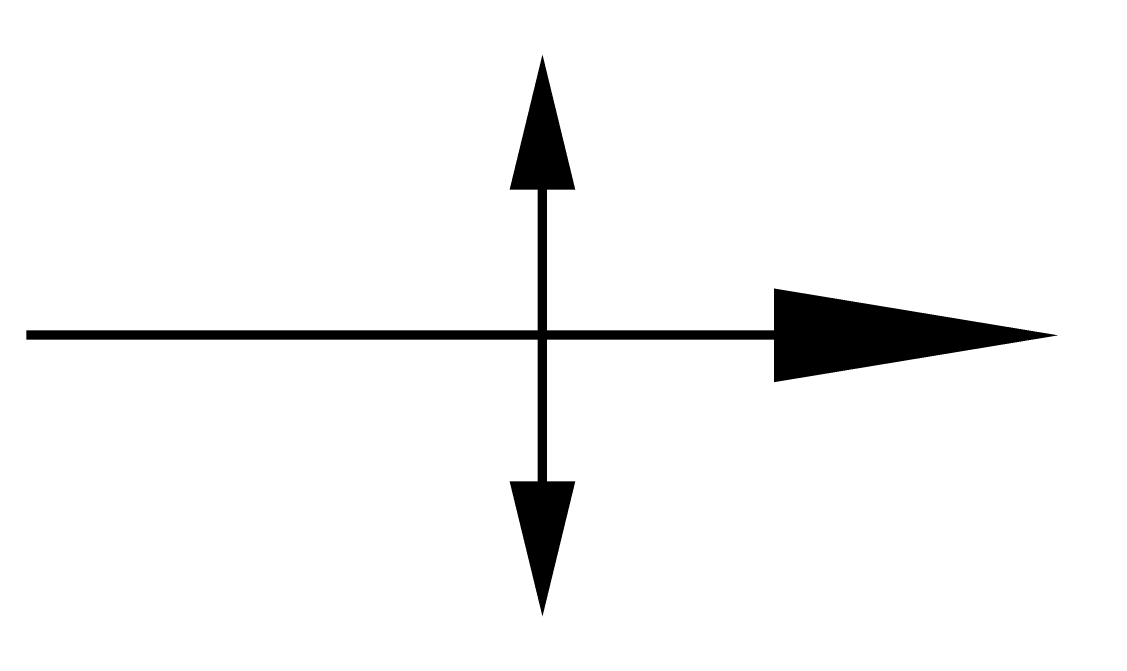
# Model space of a CAD drawing. Extents: x -0.1 to 11.5, y -0.3 to 6.3.
import ezdxf

# ---------------------------------------------------------------- set-up
doc = ezdxf.new("R2010")
doc.units = 0
doc.header["$MEASUREMENT"] = 0
doc.layers.get('0').update_dxf_attribs({"linetype": 'CONTINUOUS'})

msp = doc.modelspace()

# ---------------------------------------------------------------- linework, layer by layer
for points in [[(5.501, 4.555, 0.7, 0, 0), (5.501, 5.997, 0, 0, 0)], [(11.001, 3, 0, 1, 0), (7.969, 3, 1, 1, 0)], [(5.501, 1.441, 0.7, 0, 0), (5.501, 0, 0, 0, 0)]]:
    msp.add_lwpolyline(points, format="xyseb")
at = {"const_width": 0.1}
for points in [[(5.501, 4.749), (5.501, 0.976)], [(-0.001, 3.004), (8.127, 3.004)]]:
    msp.add_lwpolyline(points, dxfattribs=at)

doc.saveas('drawing.dxf')
